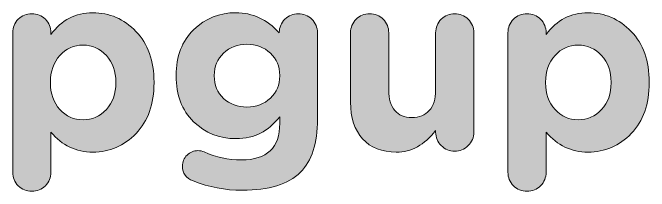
# Model space of a CAD drawing. Header units: inches. Extents: x 10 to 279, y -157 to -9.
# Drawn here: x 9.88 to 17.94, y -54.4 to -52.14 of the extents above; entities that cross this region are included whole.
import ezdxf

# ---------------------------------------------------------------- set-up
doc = ezdxf.new("R2010")
doc.units = ezdxf.units.IN
doc.header["$MEASUREMENT"] = 0
doc.layers.add('Layer 1', color=7, linetype='Continuous')

# ---------------------------------------------------------------- blocks, each defined once
blk = doc.blocks.new('block 17')
at = {"layer": 'Layer 1'}
h = blk.add_hatch(color=7, dxfattribs=at)
h.dxf.hatch_style = 2
edge = h.paths.add_edge_path()
edge.add_spline(control_points=[(9.8845, -54.1555), (9.8845, -54.1555), (9.8845, -52.3903), (9.8845, -52.3903), (9.8845, -52.3226), (9.9078, -52.2654), (9.9544, -52.2187), (10.0009, -52.1722), (10.0581, -52.1489), (10.1258, -52.1489), (10.1935, -52.1489), (10.2507, -52.1722), (10.2974, -52.2187), (10.3439, -52.2654), (10.3672, -52.3226), (10.3672, -52.3903), (10.3672, -52.3903), (10.3672, -52.4125), (10.3672, -52.4125), (10.5025, -52.2283), (10.6793, -52.1362), (10.8974, -52.1362), (11.1091, -52.1362), (11.2911, -52.2151), (11.4434, -52.3727), (11.5958, -52.5305), (11.6722, -52.7448), (11.6722, -53.0157), (11.6722, -53.0157), (11.6722, -53.0221), (11.6722, -53.0221), (11.6722, -53.293), (11.5964, -53.5073), (11.4451, -53.6649), (11.2937, -53.8227), (11.1111, -53.9014), (10.8974, -53.9014), (10.6857, -53.9014), (10.5089, -53.8169), (10.3672, -53.6475), (10.3672, -53.6475), (10.3672, -54.1555), (10.3672, -54.1555), (10.3672, -54.2232), (10.3439, -54.2804), (10.2974, -54.3269), (10.2507, -54.3734), (10.1935, -54.3969), (10.1258, -54.3969), (10.0581, -54.3969), (10.0009, -54.3734), (9.9544, -54.3269), (9.9078, -54.2804), (9.8845, -54.2232), (9.8845, -54.1555)], knot_values=[0, 0, 0, 0, 1, 1, 1, 2, 2, 2, 3, 3, 3, 4, 4, 4, 5, 5, 5, 6, 6, 6, 7, 7, 7, 8, 8, 8, 9, 9, 9, 10, 10, 10, 11, 11, 11, 12, 12, 12, 13, 13, 13, 14, 14, 14, 15, 15, 15, 16, 16, 16, 17, 17, 17, 18, 18, 18, 18], degree=3, periodic=1)
edge = h.paths.add_edge_path()
edge.add_spline(control_points=[(10.4798, -53.3602), (10.5592, -53.4481), (10.6571, -53.492), (10.7735, -53.492), (10.8899, -53.492), (10.9883, -53.4486), (11.0689, -53.3618), (11.1492, -53.275), (11.1895, -53.1618), (11.1895, -53.0221), (11.1895, -53.0221), (11.1895, -53.0157), (11.1895, -53.0157), (11.1895, -52.8781), (11.1492, -52.7654), (11.0689, -52.6776), (10.9883, -52.5897), (10.8899, -52.5458), (10.7735, -52.5458), (10.6571, -52.5458), (10.5592, -52.5897), (10.4798, -52.6776), (10.4006, -52.7654), (10.3608, -52.8781), (10.3608, -53.0157), (10.3608, -53.0157), (10.3608, -53.0221), (10.3608, -53.0221), (10.3608, -53.1597), (10.4006, -53.2724), (10.4798, -53.3602)], knot_values=[0, 0, 0, 0, 1, 1, 1, 2, 2, 2, 3, 3, 3, 4, 4, 4, 5, 5, 5, 6, 6, 6, 7, 7, 7, 8, 8, 8, 9, 9, 9, 10, 10, 10, 10], degree=3, periodic=1)
h = blk.add_hatch(color=7, dxfattribs=at)
h.dxf.hatch_style = 2
edge = h.paths.add_edge_path()
edge.add_spline(control_points=[(12.7896, -54.3841), (12.5715, -54.3841), (12.3641, -54.3448), (12.1672, -54.2666), (12.0763, -54.2306), (12.0308, -54.1683), (12.0308, -54.0794), (12.0308, -54.0243), (12.0503, -53.9778), (12.0895, -53.9397), (12.1286, -53.9014), (12.1746, -53.8825), (12.2277, -53.8825), (12.2551, -53.8825), (12.2816, -53.8877), (12.3069, -53.8983), (12.4551, -53.966), (12.6118, -54), (12.7768, -54), (13.1007, -54), (13.2626, -53.8455), (13.2626, -53.5364), (13.2626, -53.5364), (13.2626, -53.4538), (13.2626, -53.4538), (13.1864, -53.5469), (13.1055, -53.6164), (13.0197, -53.6618), (12.9341, -53.7073), (12.8297, -53.7301), (12.7071, -53.7301), (12.4974, -53.7301), (12.3191, -53.6586), (12.172, -53.5158), (12.0249, -53.3728), (11.9514, -53.1797), (11.9514, -52.9363), (11.9514, -52.9363), (11.9514, -52.9299), (11.9514, -52.9299), (11.9514, -52.6865), (12.0255, -52.4934), (12.1736, -52.3505), (12.3217, -52.2077), (12.4995, -52.1362), (12.7071, -52.1362), (12.9186, -52.1362), (13.1017, -52.2209), (13.2564, -52.3903), (13.2564, -52.3903), (13.2564, -52.387), (13.2564, -52.387), (13.2564, -52.3215), (13.2802, -52.2654), (13.3277, -52.2187), (13.3754, -52.1722), (13.4319, -52.1489), (13.4975, -52.1489), (13.5632, -52.1489), (13.6198, -52.1722), (13.6676, -52.2187), (13.7151, -52.2654), (13.7389, -52.3226), (13.7389, -52.3903), (13.7389, -52.3903), (13.7389, -53.4856), (13.7389, -53.4856), (13.7389, -53.7883), (13.6669, -54.0115), (13.523, -54.1555), (13.3706, -54.308), (13.1262, -54.3841), (12.7896, -54.3841)], knot_values=[0, 0, 0, 0, 1, 1, 1, 2, 2, 2, 3, 3, 3, 4, 4, 4, 5, 5, 5, 6, 6, 6, 7, 7, 7, 8, 8, 8, 9, 9, 9, 10, 10, 10, 11, 11, 11, 12, 12, 12, 13, 13, 13, 14, 14, 14, 15, 15, 15, 16, 16, 16, 17, 17, 17, 18, 18, 18, 19, 19, 19, 20, 20, 20, 21, 21, 21, 22, 22, 22, 23, 23, 23, 24, 24, 24, 24], degree=3, periodic=1)
edge = h.paths.add_edge_path()
edge.add_spline(control_points=[(12.5515, -53.2205), (12.6297, -53.2936), (12.7282, -53.3301), (12.8468, -53.3301), (12.9653, -53.3301), (13.0641, -53.293), (13.1436, -53.2188), (13.223, -53.1447), (13.2626, -53.0507), (13.2626, -52.9363), (13.2626, -52.9363), (13.2626, -52.9299), (13.2626, -52.9299), (13.2626, -52.8157), (13.223, -52.7215), (13.1436, -52.6474), (13.0641, -52.5734), (12.9653, -52.5363), (12.8468, -52.5363), (12.7282, -52.5363), (12.6297, -52.5734), (12.5515, -52.6474), (12.4731, -52.7215), (12.434, -52.8157), (12.434, -52.9299), (12.434, -52.9299), (12.434, -52.9363), (12.434, -52.9363), (12.434, -53.0527), (12.4731, -53.1475), (12.5515, -53.2205)], knot_values=[0, 0, 0, 0, 1, 1, 1, 2, 2, 2, 3, 3, 3, 4, 4, 4, 5, 5, 5, 6, 6, 6, 7, 7, 7, 8, 8, 8, 9, 9, 9, 10, 10, 10, 10], degree=3, periodic=1)
h = blk.add_hatch(color=7, dxfattribs=at)
h.dxf.hatch_style = 2
edge = h.paths.add_edge_path()
edge.add_spline(control_points=[(15.717, -52.3903), (15.717, -52.3903), (15.717, -53.6475), (15.717, -53.6475), (15.717, -53.7152), (15.6933, -53.7724), (15.6456, -53.8189), (15.598, -53.8656), (15.5413, -53.8889), (15.4757, -53.8889), (15.4101, -53.8889), (15.3534, -53.8656), (15.3059, -53.8189), (15.2582, -53.7724), (15.2344, -53.7152), (15.2344, -53.6475), (15.2344, -53.6475), (15.2344, -53.6284), (15.2344, -53.6284), (15.0926, -53.8105), (14.9264, -53.9014), (14.7359, -53.9014), (14.5538, -53.9014), (14.412, -53.8455), (14.3104, -53.7332), (14.209, -53.621), (14.1581, -53.4665), (14.1581, -53.2696), (14.1581, -53.2696), (14.1581, -52.3903), (14.1581, -52.3903), (14.1581, -52.3226), (14.1814, -52.2654), (14.2279, -52.2187), (14.2744, -52.1722), (14.3316, -52.1489), (14.3993, -52.1489), (14.4672, -52.1489), (14.5242, -52.1722), (14.5709, -52.2187), (14.6174, -52.2654), (14.6406, -52.3226), (14.6406, -52.3903), (14.6406, -52.3903), (14.6406, -53.1173), (14.6406, -53.1173), (14.6406, -53.2295), (14.6661, -53.3153), (14.7169, -53.3745), (14.7677, -53.4338), (14.8396, -53.4634), (14.9328, -53.4634), (15.026, -53.4634), (15.0995, -53.4338), (15.1534, -53.3745), (15.2073, -53.3153), (15.2344, -53.2295), (15.2344, -53.1173), (15.2344, -53.1173), (15.2344, -52.3903), (15.2344, -52.3903), (15.2344, -52.3226), (15.2582, -52.2654), (15.3059, -52.2187), (15.3534, -52.1722), (15.4101, -52.1489), (15.4757, -52.1489), (15.5413, -52.1489), (15.598, -52.1722), (15.6456, -52.2187), (15.6933, -52.2654), (15.717, -52.3226), (15.717, -52.3903)], knot_values=[0, 0, 0, 0, 1, 1, 1, 2, 2, 2, 3, 3, 3, 4, 4, 4, 5, 5, 5, 6, 6, 6, 7, 7, 7, 8, 8, 8, 9, 9, 9, 10, 10, 10, 11, 11, 11, 12, 12, 12, 13, 13, 13, 14, 14, 14, 15, 15, 15, 16, 16, 16, 17, 17, 17, 18, 18, 18, 19, 19, 19, 20, 20, 20, 21, 21, 21, 22, 22, 22, 23, 23, 23, 24, 24, 24, 24], degree=3, periodic=1)
h = blk.add_hatch(color=7, dxfattribs=at)
h.dxf.hatch_style = 2
edge = h.paths.add_edge_path()
edge.add_spline(control_points=[(16.1487, -54.1555), (16.1487, -54.1555), (16.1487, -52.3903), (16.1487, -52.3903), (16.1487, -52.3226), (16.172, -52.2654), (16.2186, -52.2187), (16.2652, -52.1722), (16.3223, -52.1489), (16.39, -52.1489), (16.4577, -52.1489), (16.5149, -52.1722), (16.5616, -52.2187), (16.6081, -52.2654), (16.6314, -52.3226), (16.6314, -52.3903), (16.6314, -52.3903), (16.6314, -52.4125), (16.6314, -52.4125), (16.7668, -52.2283), (16.9435, -52.1362), (17.1616, -52.1362), (17.3733, -52.1362), (17.5553, -52.2151), (17.7076, -52.3727), (17.8601, -52.5305), (17.9364, -52.7448), (17.9364, -53.0157), (17.9364, -53.0157), (17.9364, -53.0221), (17.9364, -53.0221), (17.9364, -53.293), (17.8606, -53.5073), (17.7093, -53.6649), (17.5579, -53.8227), (17.3753, -53.9014), (17.1616, -53.9014), (16.9499, -53.9014), (16.7731, -53.8169), (16.6314, -53.6475), (16.6314, -53.6475), (16.6314, -54.1555), (16.6314, -54.1555), (16.6314, -54.2232), (16.6081, -54.2804), (16.5616, -54.3269), (16.5149, -54.3734), (16.4577, -54.3969), (16.39, -54.3969), (16.3223, -54.3969), (16.2652, -54.3734), (16.2186, -54.3269), (16.172, -54.2804), (16.1487, -54.2232), (16.1487, -54.1555)], knot_values=[0, 0, 0, 0, 1, 1, 1, 2, 2, 2, 3, 3, 3, 4, 4, 4, 5, 5, 5, 6, 6, 6, 7, 7, 7, 8, 8, 8, 9, 9, 9, 10, 10, 10, 11, 11, 11, 12, 12, 12, 13, 13, 13, 14, 14, 14, 15, 15, 15, 16, 16, 16, 17, 17, 17, 18, 18, 18, 18], degree=3, periodic=1)
edge = h.paths.add_edge_path()
edge.add_spline(control_points=[(16.744, -53.3602), (16.8234, -53.4481), (16.9213, -53.492), (17.0377, -53.492), (17.1542, -53.492), (17.2525, -53.4486), (17.3331, -53.3618), (17.4134, -53.275), (17.4537, -53.1618), (17.4537, -53.0221), (17.4537, -53.0221), (17.4537, -53.0157), (17.4537, -53.0157), (17.4537, -52.8781), (17.4134, -52.7654), (17.3331, -52.6776), (17.2525, -52.5897), (17.1542, -52.5458), (17.0377, -52.5458), (16.9213, -52.5458), (16.8234, -52.5897), (16.744, -52.6776), (16.6648, -52.7654), (16.625, -52.8781), (16.625, -53.0157), (16.625, -53.0157), (16.625, -53.0221), (16.625, -53.0221), (16.625, -53.1597), (16.6648, -53.2724), (16.744, -53.3602)], knot_values=[0, 0, 0, 0, 1, 1, 1, 2, 2, 2, 3, 3, 3, 4, 4, 4, 5, 5, 5, 6, 6, 6, 7, 7, 7, 8, 8, 8, 9, 9, 9, 10, 10, 10, 10], degree=3, periodic=1)
at = {"layer": 'Layer 1', "lineweight": 0}
for points, knots in [([(9.8845, -54.1555), (9.8845, -54.1555), (9.8845, -52.3903), (9.8845, -52.3903), (9.8845, -52.3226), (9.9078, -52.2654), (9.9544, -52.2187), (10.0009, -52.1722), (10.0581, -52.1489), (10.1258, -52.1489), (10.1935, -52.1489), (10.2507, -52.1722), (10.2974, -52.2187), (10.3439, -52.2654), (10.3672, -52.3226), (10.3672, -52.3903), (10.3672, -52.3903), (10.3672, -52.4125), (10.3672, -52.4125), (10.5025, -52.2283), (10.6793, -52.1362), (10.8974, -52.1362), (11.1091, -52.1362), (11.2911, -52.2151), (11.4434, -52.3727), (11.5958, -52.5305), (11.6722, -52.7448), (11.6722, -53.0157), (11.6722, -53.0157), (11.6722, -53.0221), (11.6722, -53.0221), (11.6722, -53.293), (11.5964, -53.5073), (11.4451, -53.6649), (11.2937, -53.8227), (11.1111, -53.9014), (10.8974, -53.9014), (10.6857, -53.9014), (10.5089, -53.8169), (10.3672, -53.6475), (10.3672, -53.6475), (10.3672, -54.1555), (10.3672, -54.1555), (10.3672, -54.2232), (10.3439, -54.2804), (10.2974, -54.3269), (10.2507, -54.3734), (10.1935, -54.3969), (10.1258, -54.3969), (10.0581, -54.3969), (10.0009, -54.3734), (9.9544, -54.3269), (9.9078, -54.2804), (9.8845, -54.2232), (9.8845, -54.1555)], [0, 0, 0, 0, 1, 1, 1, 2, 2, 2, 3, 3, 3, 4, 4, 4, 5, 5, 5, 6, 6, 6, 7, 7, 7, 8, 8, 8, 9, 9, 9, 10, 10, 10, 11, 11, 11, 12, 12, 12, 13, 13, 13, 14, 14, 14, 15, 15, 15, 16, 16, 16, 17, 17, 17, 18, 18, 18, 18]), ([(12.7896, -54.3841), (12.5715, -54.3841), (12.3641, -54.3448), (12.1672, -54.2666), (12.0763, -54.2306), (12.0308, -54.1683), (12.0308, -54.0794), (12.0308, -54.0243), (12.0503, -53.9778), (12.0895, -53.9397), (12.1286, -53.9014), (12.1746, -53.8825), (12.2277, -53.8825), (12.2551, -53.8825), (12.2816, -53.8877), (12.3069, -53.8983), (12.4551, -53.966), (12.6118, -54), (12.7768, -54), (13.1007, -54), (13.2626, -53.8455), (13.2626, -53.5364), (13.2626, -53.5364), (13.2626, -53.4538), (13.2626, -53.4538), (13.1864, -53.5469), (13.1055, -53.6164), (13.0197, -53.6618), (12.9341, -53.7073), (12.8297, -53.7301), (12.7071, -53.7301), (12.4974, -53.7301), (12.3191, -53.6586), (12.172, -53.5158), (12.0249, -53.3728), (11.9514, -53.1797), (11.9514, -52.9363), (11.9514, -52.9363), (11.9514, -52.9299), (11.9514, -52.9299), (11.9514, -52.6865), (12.0255, -52.4934), (12.1736, -52.3505), (12.3217, -52.2077), (12.4995, -52.1362), (12.7071, -52.1362), (12.9186, -52.1362), (13.1017, -52.2209), (13.2564, -52.3903), (13.2564, -52.3903), (13.2564, -52.387), (13.2564, -52.387), (13.2564, -52.3215), (13.2802, -52.2654), (13.3277, -52.2187), (13.3754, -52.1722), (13.4319, -52.1489), (13.4975, -52.1489), (13.5632, -52.1489), (13.6198, -52.1722), (13.6676, -52.2187), (13.7151, -52.2654), (13.7389, -52.3226), (13.7389, -52.3903), (13.7389, -52.3903), (13.7389, -53.4856), (13.7389, -53.4856), (13.7389, -53.7883), (13.6669, -54.0115), (13.523, -54.1555), (13.3706, -54.308), (13.1262, -54.3841), (12.7896, -54.3841)], [0, 0, 0, 0, 1, 1, 1, 2, 2, 2, 3, 3, 3, 4, 4, 4, 5, 5, 5, 6, 6, 6, 7, 7, 7, 8, 8, 8, 9, 9, 9, 10, 10, 10, 11, 11, 11, 12, 12, 12, 13, 13, 13, 14, 14, 14, 15, 15, 15, 16, 16, 16, 17, 17, 17, 18, 18, 18, 19, 19, 19, 20, 20, 20, 21, 21, 21, 22, 22, 22, 23, 23, 23, 24, 24, 24, 24]), ([(15.717, -52.3903), (15.717, -52.3903), (15.717, -53.6475), (15.717, -53.6475), (15.717, -53.7152), (15.6933, -53.7724), (15.6456, -53.8189), (15.598, -53.8656), (15.5413, -53.8889), (15.4757, -53.8889), (15.4101, -53.8889), (15.3534, -53.8656), (15.3059, -53.8189), (15.2582, -53.7724), (15.2344, -53.7152), (15.2344, -53.6475), (15.2344, -53.6475), (15.2344, -53.6284), (15.2344, -53.6284), (15.0926, -53.8105), (14.9264, -53.9014), (14.7359, -53.9014), (14.5538, -53.9014), (14.412, -53.8455), (14.3104, -53.7332), (14.209, -53.621), (14.1581, -53.4665), (14.1581, -53.2696), (14.1581, -53.2696), (14.1581, -52.3903), (14.1581, -52.3903), (14.1581, -52.3226), (14.1814, -52.2654), (14.2279, -52.2187), (14.2744, -52.1722), (14.3316, -52.1489), (14.3993, -52.1489), (14.4672, -52.1489), (14.5242, -52.1722), (14.5709, -52.2187), (14.6174, -52.2654), (14.6406, -52.3226), (14.6406, -52.3903), (14.6406, -52.3903), (14.6406, -53.1173), (14.6406, -53.1173), (14.6406, -53.2295), (14.6661, -53.3153), (14.7169, -53.3745), (14.7677, -53.4338), (14.8396, -53.4634), (14.9328, -53.4634), (15.026, -53.4634), (15.0995, -53.4338), (15.1534, -53.3745), (15.2073, -53.3153), (15.2344, -53.2295), (15.2344, -53.1173), (15.2344, -53.1173), (15.2344, -52.3903), (15.2344, -52.3903), (15.2344, -52.3226), (15.2582, -52.2654), (15.3059, -52.2187), (15.3534, -52.1722), (15.4101, -52.1489), (15.4757, -52.1489), (15.5413, -52.1489), (15.598, -52.1722), (15.6456, -52.2187), (15.6933, -52.2654), (15.717, -52.3226), (15.717, -52.3903)], [0, 0, 0, 0, 1, 1, 1, 2, 2, 2, 3, 3, 3, 4, 4, 4, 5, 5, 5, 6, 6, 6, 7, 7, 7, 8, 8, 8, 9, 9, 9, 10, 10, 10, 11, 11, 11, 12, 12, 12, 13, 13, 13, 14, 14, 14, 15, 15, 15, 16, 16, 16, 17, 17, 17, 18, 18, 18, 19, 19, 19, 20, 20, 20, 21, 21, 21, 22, 22, 22, 23, 23, 23, 24, 24, 24, 24]), ([(16.1487, -54.1555), (16.1487, -54.1555), (16.1487, -52.3903), (16.1487, -52.3903), (16.1487, -52.3226), (16.172, -52.2654), (16.2186, -52.2187), (16.2652, -52.1722), (16.3223, -52.1489), (16.39, -52.1489), (16.4577, -52.1489), (16.5149, -52.1722), (16.5616, -52.2187), (16.6081, -52.2654), (16.6314, -52.3226), (16.6314, -52.3903), (16.6314, -52.3903), (16.6314, -52.4125), (16.6314, -52.4125), (16.7668, -52.2283), (16.9435, -52.1362), (17.1616, -52.1362), (17.3733, -52.1362), (17.5553, -52.2151), (17.7076, -52.3727), (17.8601, -52.5305), (17.9364, -52.7448), (17.9364, -53.0157), (17.9364, -53.0157), (17.9364, -53.0221), (17.9364, -53.0221), (17.9364, -53.293), (17.8606, -53.5073), (17.7093, -53.6649), (17.5579, -53.8227), (17.3753, -53.9014), (17.1616, -53.9014), (16.9499, -53.9014), (16.7731, -53.8169), (16.6314, -53.6475), (16.6314, -53.6475), (16.6314, -54.1555), (16.6314, -54.1555), (16.6314, -54.2232), (16.6081, -54.2804), (16.5616, -54.3269), (16.5149, -54.3734), (16.4577, -54.3969), (16.39, -54.3969), (16.3223, -54.3969), (16.2652, -54.3734), (16.2186, -54.3269), (16.172, -54.2804), (16.1487, -54.2232), (16.1487, -54.1555)], [0, 0, 0, 0, 1, 1, 1, 2, 2, 2, 3, 3, 3, 4, 4, 4, 5, 5, 5, 6, 6, 6, 7, 7, 7, 8, 8, 8, 9, 9, 9, 10, 10, 10, 11, 11, 11, 12, 12, 12, 13, 13, 13, 14, 14, 14, 15, 15, 15, 16, 16, 16, 17, 17, 17, 18, 18, 18, 18]), ([(10.4798, -53.3602), (10.5592, -53.4481), (10.6571, -53.492), (10.7735, -53.492), (10.8899, -53.492), (10.9883, -53.4486), (11.0689, -53.3618), (11.1492, -53.275), (11.1895, -53.1618), (11.1895, -53.0221), (11.1895, -53.0221), (11.1895, -53.0157), (11.1895, -53.0157), (11.1895, -52.8781), (11.1492, -52.7654), (11.0689, -52.6776), (10.9883, -52.5897), (10.8899, -52.5458), (10.7735, -52.5458), (10.6571, -52.5458), (10.5592, -52.5897), (10.4798, -52.6776), (10.4006, -52.7654), (10.3608, -52.8781), (10.3608, -53.0157), (10.3608, -53.0157), (10.3608, -53.0221), (10.3608, -53.0221), (10.3608, -53.1597), (10.4006, -53.2724), (10.4798, -53.3602)], [0, 0, 0, 0, 1, 1, 1, 2, 2, 2, 3, 3, 3, 4, 4, 4, 5, 5, 5, 6, 6, 6, 7, 7, 7, 8, 8, 8, 9, 9, 9, 10, 10, 10, 10]), ([(12.5515, -53.2205), (12.6297, -53.2936), (12.7282, -53.3301), (12.8468, -53.3301), (12.9653, -53.3301), (13.0641, -53.293), (13.1436, -53.2188), (13.223, -53.1447), (13.2626, -53.0507), (13.2626, -52.9363), (13.2626, -52.9363), (13.2626, -52.9299), (13.2626, -52.9299), (13.2626, -52.8157), (13.223, -52.7215), (13.1436, -52.6474), (13.0641, -52.5734), (12.9653, -52.5363), (12.8468, -52.5363), (12.7282, -52.5363), (12.6297, -52.5734), (12.5515, -52.6474), (12.4731, -52.7215), (12.434, -52.8157), (12.434, -52.9299), (12.434, -52.9299), (12.434, -52.9363), (12.434, -52.9363), (12.434, -53.0527), (12.4731, -53.1475), (12.5515, -53.2205)], [0, 0, 0, 0, 1, 1, 1, 2, 2, 2, 3, 3, 3, 4, 4, 4, 5, 5, 5, 6, 6, 6, 7, 7, 7, 8, 8, 8, 9, 9, 9, 10, 10, 10, 10]), ([(16.744, -53.3602), (16.8234, -53.4481), (16.9213, -53.492), (17.0377, -53.492), (17.1542, -53.492), (17.2525, -53.4486), (17.3331, -53.3618), (17.4134, -53.275), (17.4537, -53.1618), (17.4537, -53.0221), (17.4537, -53.0221), (17.4537, -53.0157), (17.4537, -53.0157), (17.4537, -52.8781), (17.4134, -52.7654), (17.3331, -52.6776), (17.2525, -52.5897), (17.1542, -52.5458), (17.0377, -52.5458), (16.9213, -52.5458), (16.8234, -52.5897), (16.744, -52.6776), (16.6648, -52.7654), (16.625, -52.8781), (16.625, -53.0157), (16.625, -53.0157), (16.625, -53.0221), (16.625, -53.0221), (16.625, -53.1597), (16.6648, -53.2724), (16.744, -53.3602)], [0, 0, 0, 0, 1, 1, 1, 2, 2, 2, 3, 3, 3, 4, 4, 4, 5, 5, 5, 6, 6, 6, 7, 7, 7, 8, 8, 8, 9, 9, 9, 10, 10, 10, 10])]:
    blk.add_open_spline(points, degree=3, knots=knots, dxfattribs=at)
blk = doc.blocks.new('block 69')
at = {"layer": 'Layer 1'}
h = blk.add_hatch(color=7, dxfattribs=at)
h.dxf.hatch_style = 2
edge = h.paths.add_edge_path()
edge.add_spline(control_points=[(9.8845, -54.1555), (9.8845, -54.1555), (9.8845, -52.3903), (9.8845, -52.3903), (9.8845, -52.3226), (9.9078, -52.2654), (9.9544, -52.2187), (10.0009, -52.1722), (10.0581, -52.1489), (10.1258, -52.1489), (10.1935, -52.1489), (10.2507, -52.1722), (10.2974, -52.2187), (10.3439, -52.2654), (10.3672, -52.3226), (10.3672, -52.3903), (10.3672, -52.3903), (10.3672, -52.4125), (10.3672, -52.4125), (10.5025, -52.2283), (10.6793, -52.1362), (10.8974, -52.1362), (11.1091, -52.1362), (11.2911, -52.2151), (11.4434, -52.3727), (11.5958, -52.5305), (11.6722, -52.7448), (11.6722, -53.0157), (11.6722, -53.0157), (11.6722, -53.0221), (11.6722, -53.0221), (11.6722, -53.293), (11.5964, -53.5073), (11.4451, -53.6649), (11.2937, -53.8227), (11.1111, -53.9014), (10.8974, -53.9014), (10.6857, -53.9014), (10.5089, -53.8169), (10.3672, -53.6475), (10.3672, -53.6475), (10.3672, -54.1555), (10.3672, -54.1555), (10.3672, -54.2232), (10.3439, -54.2804), (10.2974, -54.3269), (10.2507, -54.3734), (10.1935, -54.3969), (10.1258, -54.3969), (10.0581, -54.3969), (10.0009, -54.3734), (9.9544, -54.3269), (9.9078, -54.2804), (9.8845, -54.2232), (9.8845, -54.1555)], knot_values=[0, 0, 0, 0, 1, 1, 1, 2, 2, 2, 3, 3, 3, 4, 4, 4, 5, 5, 5, 6, 6, 6, 7, 7, 7, 8, 8, 8, 9, 9, 9, 10, 10, 10, 11, 11, 11, 12, 12, 12, 13, 13, 13, 14, 14, 14, 15, 15, 15, 16, 16, 16, 17, 17, 17, 18, 18, 18, 18], degree=3, periodic=1)
edge = h.paths.add_edge_path()
edge.add_spline(control_points=[(10.4798, -53.3602), (10.5592, -53.4481), (10.6571, -53.492), (10.7735, -53.492), (10.8899, -53.492), (10.9883, -53.4486), (11.0689, -53.3618), (11.1492, -53.275), (11.1895, -53.1618), (11.1895, -53.0221), (11.1895, -53.0221), (11.1895, -53.0157), (11.1895, -53.0157), (11.1895, -52.8781), (11.1492, -52.7654), (11.0689, -52.6776), (10.9883, -52.5897), (10.8899, -52.5458), (10.7735, -52.5458), (10.6571, -52.5458), (10.5592, -52.5897), (10.4798, -52.6776), (10.4006, -52.7654), (10.3608, -52.8781), (10.3608, -53.0157), (10.3608, -53.0157), (10.3608, -53.0221), (10.3608, -53.0221), (10.3608, -53.1597), (10.4006, -53.2724), (10.4798, -53.3602)], knot_values=[0, 0, 0, 0, 1, 1, 1, 2, 2, 2, 3, 3, 3, 4, 4, 4, 5, 5, 5, 6, 6, 6, 7, 7, 7, 8, 8, 8, 9, 9, 9, 10, 10, 10, 10], degree=3, periodic=1)
h = blk.add_hatch(color=7, dxfattribs=at)
h.dxf.hatch_style = 2
edge = h.paths.add_edge_path()
edge.add_spline(control_points=[(12.7896, -54.3841), (12.5715, -54.3841), (12.3641, -54.3448), (12.1672, -54.2666), (12.0763, -54.2306), (12.0308, -54.1683), (12.0308, -54.0794), (12.0308, -54.0243), (12.0503, -53.9778), (12.0895, -53.9397), (12.1286, -53.9014), (12.1746, -53.8825), (12.2277, -53.8825), (12.2551, -53.8825), (12.2816, -53.8877), (12.3069, -53.8983), (12.4551, -53.966), (12.6118, -54), (12.7768, -54), (13.1007, -54), (13.2626, -53.8455), (13.2626, -53.5364), (13.2626, -53.5364), (13.2626, -53.4538), (13.2626, -53.4538), (13.1864, -53.5469), (13.1055, -53.6164), (13.0197, -53.6618), (12.9341, -53.7073), (12.8297, -53.7301), (12.7071, -53.7301), (12.4974, -53.7301), (12.3191, -53.6586), (12.172, -53.5158), (12.0249, -53.3728), (11.9514, -53.1797), (11.9514, -52.9363), (11.9514, -52.9363), (11.9514, -52.9299), (11.9514, -52.9299), (11.9514, -52.6865), (12.0255, -52.4934), (12.1736, -52.3505), (12.3217, -52.2077), (12.4995, -52.1362), (12.7071, -52.1362), (12.9186, -52.1362), (13.1017, -52.2209), (13.2564, -52.3903), (13.2564, -52.3903), (13.2564, -52.387), (13.2564, -52.387), (13.2564, -52.3215), (13.2802, -52.2654), (13.3277, -52.2187), (13.3754, -52.1722), (13.4319, -52.1489), (13.4975, -52.1489), (13.5632, -52.1489), (13.6198, -52.1722), (13.6676, -52.2187), (13.7151, -52.2654), (13.7389, -52.3226), (13.7389, -52.3903), (13.7389, -52.3903), (13.7389, -53.4856), (13.7389, -53.4856), (13.7389, -53.7883), (13.6669, -54.0115), (13.523, -54.1555), (13.3706, -54.308), (13.1262, -54.3841), (12.7896, -54.3841)], knot_values=[0, 0, 0, 0, 1, 1, 1, 2, 2, 2, 3, 3, 3, 4, 4, 4, 5, 5, 5, 6, 6, 6, 7, 7, 7, 8, 8, 8, 9, 9, 9, 10, 10, 10, 11, 11, 11, 12, 12, 12, 13, 13, 13, 14, 14, 14, 15, 15, 15, 16, 16, 16, 17, 17, 17, 18, 18, 18, 19, 19, 19, 20, 20, 20, 21, 21, 21, 22, 22, 22, 23, 23, 23, 24, 24, 24, 24], degree=3, periodic=1)
edge = h.paths.add_edge_path()
edge.add_spline(control_points=[(12.5515, -53.2205), (12.6297, -53.2936), (12.7282, -53.3301), (12.8468, -53.3301), (12.9653, -53.3301), (13.0641, -53.293), (13.1436, -53.2188), (13.223, -53.1447), (13.2626, -53.0507), (13.2626, -52.9363), (13.2626, -52.9363), (13.2626, -52.9299), (13.2626, -52.9299), (13.2626, -52.8157), (13.223, -52.7215), (13.1436, -52.6474), (13.0641, -52.5734), (12.9653, -52.5363), (12.8468, -52.5363), (12.7282, -52.5363), (12.6297, -52.5734), (12.5515, -52.6474), (12.4731, -52.7215), (12.434, -52.8157), (12.434, -52.9299), (12.434, -52.9299), (12.434, -52.9363), (12.434, -52.9363), (12.434, -53.0527), (12.4731, -53.1475), (12.5515, -53.2205)], knot_values=[0, 0, 0, 0, 1, 1, 1, 2, 2, 2, 3, 3, 3, 4, 4, 4, 5, 5, 5, 6, 6, 6, 7, 7, 7, 8, 8, 8, 9, 9, 9, 10, 10, 10, 10], degree=3, periodic=1)
h = blk.add_hatch(color=7, dxfattribs=at)
h.dxf.hatch_style = 2
edge = h.paths.add_edge_path()
edge.add_spline(control_points=[(15.717, -52.3903), (15.717, -52.3903), (15.717, -53.6475), (15.717, -53.6475), (15.717, -53.7152), (15.6933, -53.7724), (15.6456, -53.8189), (15.598, -53.8656), (15.5413, -53.8889), (15.4757, -53.8889), (15.4101, -53.8889), (15.3534, -53.8656), (15.3059, -53.8189), (15.2582, -53.7724), (15.2344, -53.7152), (15.2344, -53.6475), (15.2344, -53.6475), (15.2344, -53.6284), (15.2344, -53.6284), (15.0926, -53.8105), (14.9264, -53.9014), (14.7359, -53.9014), (14.5538, -53.9014), (14.412, -53.8455), (14.3104, -53.7332), (14.209, -53.621), (14.1581, -53.4665), (14.1581, -53.2696), (14.1581, -53.2696), (14.1581, -52.3903), (14.1581, -52.3903), (14.1581, -52.3226), (14.1814, -52.2654), (14.2279, -52.2187), (14.2744, -52.1722), (14.3316, -52.1489), (14.3993, -52.1489), (14.4672, -52.1489), (14.5242, -52.1722), (14.5709, -52.2187), (14.6174, -52.2654), (14.6406, -52.3226), (14.6406, -52.3903), (14.6406, -52.3903), (14.6406, -53.1173), (14.6406, -53.1173), (14.6406, -53.2295), (14.6661, -53.3153), (14.7169, -53.3745), (14.7677, -53.4338), (14.8396, -53.4634), (14.9328, -53.4634), (15.026, -53.4634), (15.0995, -53.4338), (15.1534, -53.3745), (15.2073, -53.3153), (15.2344, -53.2295), (15.2344, -53.1173), (15.2344, -53.1173), (15.2344, -52.3903), (15.2344, -52.3903), (15.2344, -52.3226), (15.2582, -52.2654), (15.3059, -52.2187), (15.3534, -52.1722), (15.4101, -52.1489), (15.4757, -52.1489), (15.5413, -52.1489), (15.598, -52.1722), (15.6456, -52.2187), (15.6933, -52.2654), (15.717, -52.3226), (15.717, -52.3903)], knot_values=[0, 0, 0, 0, 1, 1, 1, 2, 2, 2, 3, 3, 3, 4, 4, 4, 5, 5, 5, 6, 6, 6, 7, 7, 7, 8, 8, 8, 9, 9, 9, 10, 10, 10, 11, 11, 11, 12, 12, 12, 13, 13, 13, 14, 14, 14, 15, 15, 15, 16, 16, 16, 17, 17, 17, 18, 18, 18, 19, 19, 19, 20, 20, 20, 21, 21, 21, 22, 22, 22, 23, 23, 23, 24, 24, 24, 24], degree=3, periodic=1)
h = blk.add_hatch(color=7, dxfattribs=at)
h.dxf.hatch_style = 2
edge = h.paths.add_edge_path()
edge.add_spline(control_points=[(16.1487, -54.1555), (16.1487, -54.1555), (16.1487, -52.3903), (16.1487, -52.3903), (16.1487, -52.3226), (16.172, -52.2654), (16.2186, -52.2187), (16.2652, -52.1722), (16.3223, -52.1489), (16.39, -52.1489), (16.4577, -52.1489), (16.5149, -52.1722), (16.5616, -52.2187), (16.6081, -52.2654), (16.6314, -52.3226), (16.6314, -52.3903), (16.6314, -52.3903), (16.6314, -52.4125), (16.6314, -52.4125), (16.7668, -52.2283), (16.9435, -52.1362), (17.1616, -52.1362), (17.3733, -52.1362), (17.5553, -52.2151), (17.7076, -52.3727), (17.8601, -52.5305), (17.9364, -52.7448), (17.9364, -53.0157), (17.9364, -53.0157), (17.9364, -53.0221), (17.9364, -53.0221), (17.9364, -53.293), (17.8606, -53.5073), (17.7093, -53.6649), (17.5579, -53.8227), (17.3753, -53.9014), (17.1616, -53.9014), (16.9499, -53.9014), (16.7731, -53.8169), (16.6314, -53.6475), (16.6314, -53.6475), (16.6314, -54.1555), (16.6314, -54.1555), (16.6314, -54.2232), (16.6081, -54.2804), (16.5616, -54.3269), (16.5149, -54.3734), (16.4577, -54.3969), (16.39, -54.3969), (16.3223, -54.3969), (16.2652, -54.3734), (16.2186, -54.3269), (16.172, -54.2804), (16.1487, -54.2232), (16.1487, -54.1555)], knot_values=[0, 0, 0, 0, 1, 1, 1, 2, 2, 2, 3, 3, 3, 4, 4, 4, 5, 5, 5, 6, 6, 6, 7, 7, 7, 8, 8, 8, 9, 9, 9, 10, 10, 10, 11, 11, 11, 12, 12, 12, 13, 13, 13, 14, 14, 14, 15, 15, 15, 16, 16, 16, 17, 17, 17, 18, 18, 18, 18], degree=3, periodic=1)
edge = h.paths.add_edge_path()
edge.add_spline(control_points=[(16.744, -53.3602), (16.8234, -53.4481), (16.9213, -53.492), (17.0377, -53.492), (17.1542, -53.492), (17.2525, -53.4486), (17.3331, -53.3618), (17.4134, -53.275), (17.4537, -53.1618), (17.4537, -53.0221), (17.4537, -53.0221), (17.4537, -53.0157), (17.4537, -53.0157), (17.4537, -52.8781), (17.4134, -52.7654), (17.3331, -52.6776), (17.2525, -52.5897), (17.1542, -52.5458), (17.0377, -52.5458), (16.9213, -52.5458), (16.8234, -52.5897), (16.744, -52.6776), (16.6648, -52.7654), (16.625, -52.8781), (16.625, -53.0157), (16.625, -53.0157), (16.625, -53.0221), (16.625, -53.0221), (16.625, -53.1597), (16.6648, -53.2724), (16.744, -53.3602)], knot_values=[0, 0, 0, 0, 1, 1, 1, 2, 2, 2, 3, 3, 3, 4, 4, 4, 5, 5, 5, 6, 6, 6, 7, 7, 7, 8, 8, 8, 9, 9, 9, 10, 10, 10, 10], degree=3, periodic=1)
at = {"layer": 'Layer 1', "lineweight": 0}
for points, knots in [([(9.8845, -54.1555), (9.8845, -54.1555), (9.8845, -52.3903), (9.8845, -52.3903), (9.8845, -52.3226), (9.9078, -52.2654), (9.9544, -52.2187), (10.0009, -52.1722), (10.0581, -52.1489), (10.1258, -52.1489), (10.1935, -52.1489), (10.2507, -52.1722), (10.2974, -52.2187), (10.3439, -52.2654), (10.3672, -52.3226), (10.3672, -52.3903), (10.3672, -52.3903), (10.3672, -52.4125), (10.3672, -52.4125), (10.5025, -52.2283), (10.6793, -52.1362), (10.8974, -52.1362), (11.1091, -52.1362), (11.2911, -52.2151), (11.4434, -52.3727), (11.5958, -52.5305), (11.6722, -52.7448), (11.6722, -53.0157), (11.6722, -53.0157), (11.6722, -53.0221), (11.6722, -53.0221), (11.6722, -53.293), (11.5964, -53.5073), (11.4451, -53.6649), (11.2937, -53.8227), (11.1111, -53.9014), (10.8974, -53.9014), (10.6857, -53.9014), (10.5089, -53.8169), (10.3672, -53.6475), (10.3672, -53.6475), (10.3672, -54.1555), (10.3672, -54.1555), (10.3672, -54.2232), (10.3439, -54.2804), (10.2974, -54.3269), (10.2507, -54.3734), (10.1935, -54.3969), (10.1258, -54.3969), (10.0581, -54.3969), (10.0009, -54.3734), (9.9544, -54.3269), (9.9078, -54.2804), (9.8845, -54.2232), (9.8845, -54.1555)], [0, 0, 0, 0, 1, 1, 1, 2, 2, 2, 3, 3, 3, 4, 4, 4, 5, 5, 5, 6, 6, 6, 7, 7, 7, 8, 8, 8, 9, 9, 9, 10, 10, 10, 11, 11, 11, 12, 12, 12, 13, 13, 13, 14, 14, 14, 15, 15, 15, 16, 16, 16, 17, 17, 17, 18, 18, 18, 18]), ([(12.7896, -54.3841), (12.5715, -54.3841), (12.3641, -54.3448), (12.1672, -54.2666), (12.0763, -54.2306), (12.0308, -54.1683), (12.0308, -54.0794), (12.0308, -54.0243), (12.0503, -53.9778), (12.0895, -53.9397), (12.1286, -53.9014), (12.1746, -53.8825), (12.2277, -53.8825), (12.2551, -53.8825), (12.2816, -53.8877), (12.3069, -53.8983), (12.4551, -53.966), (12.6118, -54), (12.7768, -54), (13.1007, -54), (13.2626, -53.8455), (13.2626, -53.5364), (13.2626, -53.5364), (13.2626, -53.4538), (13.2626, -53.4538), (13.1864, -53.5469), (13.1055, -53.6164), (13.0197, -53.6618), (12.9341, -53.7073), (12.8297, -53.7301), (12.7071, -53.7301), (12.4974, -53.7301), (12.3191, -53.6586), (12.172, -53.5158), (12.0249, -53.3728), (11.9514, -53.1797), (11.9514, -52.9363), (11.9514, -52.9363), (11.9514, -52.9299), (11.9514, -52.9299), (11.9514, -52.6865), (12.0255, -52.4934), (12.1736, -52.3505), (12.3217, -52.2077), (12.4995, -52.1362), (12.7071, -52.1362), (12.9186, -52.1362), (13.1017, -52.2209), (13.2564, -52.3903), (13.2564, -52.3903), (13.2564, -52.387), (13.2564, -52.387), (13.2564, -52.3215), (13.2802, -52.2654), (13.3277, -52.2187), (13.3754, -52.1722), (13.4319, -52.1489), (13.4975, -52.1489), (13.5632, -52.1489), (13.6198, -52.1722), (13.6676, -52.2187), (13.7151, -52.2654), (13.7389, -52.3226), (13.7389, -52.3903), (13.7389, -52.3903), (13.7389, -53.4856), (13.7389, -53.4856), (13.7389, -53.7883), (13.6669, -54.0115), (13.523, -54.1555), (13.3706, -54.308), (13.1262, -54.3841), (12.7896, -54.3841)], [0, 0, 0, 0, 1, 1, 1, 2, 2, 2, 3, 3, 3, 4, 4, 4, 5, 5, 5, 6, 6, 6, 7, 7, 7, 8, 8, 8, 9, 9, 9, 10, 10, 10, 11, 11, 11, 12, 12, 12, 13, 13, 13, 14, 14, 14, 15, 15, 15, 16, 16, 16, 17, 17, 17, 18, 18, 18, 19, 19, 19, 20, 20, 20, 21, 21, 21, 22, 22, 22, 23, 23, 23, 24, 24, 24, 24]), ([(15.717, -52.3903), (15.717, -52.3903), (15.717, -53.6475), (15.717, -53.6475), (15.717, -53.7152), (15.6933, -53.7724), (15.6456, -53.8189), (15.598, -53.8656), (15.5413, -53.8889), (15.4757, -53.8889), (15.4101, -53.8889), (15.3534, -53.8656), (15.3059, -53.8189), (15.2582, -53.7724), (15.2344, -53.7152), (15.2344, -53.6475), (15.2344, -53.6475), (15.2344, -53.6284), (15.2344, -53.6284), (15.0926, -53.8105), (14.9264, -53.9014), (14.7359, -53.9014), (14.5538, -53.9014), (14.412, -53.8455), (14.3104, -53.7332), (14.209, -53.621), (14.1581, -53.4665), (14.1581, -53.2696), (14.1581, -53.2696), (14.1581, -52.3903), (14.1581, -52.3903), (14.1581, -52.3226), (14.1814, -52.2654), (14.2279, -52.2187), (14.2744, -52.1722), (14.3316, -52.1489), (14.3993, -52.1489), (14.4672, -52.1489), (14.5242, -52.1722), (14.5709, -52.2187), (14.6174, -52.2654), (14.6406, -52.3226), (14.6406, -52.3903), (14.6406, -52.3903), (14.6406, -53.1173), (14.6406, -53.1173), (14.6406, -53.2295), (14.6661, -53.3153), (14.7169, -53.3745), (14.7677, -53.4338), (14.8396, -53.4634), (14.9328, -53.4634), (15.026, -53.4634), (15.0995, -53.4338), (15.1534, -53.3745), (15.2073, -53.3153), (15.2344, -53.2295), (15.2344, -53.1173), (15.2344, -53.1173), (15.2344, -52.3903), (15.2344, -52.3903), (15.2344, -52.3226), (15.2582, -52.2654), (15.3059, -52.2187), (15.3534, -52.1722), (15.4101, -52.1489), (15.4757, -52.1489), (15.5413, -52.1489), (15.598, -52.1722), (15.6456, -52.2187), (15.6933, -52.2654), (15.717, -52.3226), (15.717, -52.3903)], [0, 0, 0, 0, 1, 1, 1, 2, 2, 2, 3, 3, 3, 4, 4, 4, 5, 5, 5, 6, 6, 6, 7, 7, 7, 8, 8, 8, 9, 9, 9, 10, 10, 10, 11, 11, 11, 12, 12, 12, 13, 13, 13, 14, 14, 14, 15, 15, 15, 16, 16, 16, 17, 17, 17, 18, 18, 18, 19, 19, 19, 20, 20, 20, 21, 21, 21, 22, 22, 22, 23, 23, 23, 24, 24, 24, 24]), ([(16.1487, -54.1555), (16.1487, -54.1555), (16.1487, -52.3903), (16.1487, -52.3903), (16.1487, -52.3226), (16.172, -52.2654), (16.2186, -52.2187), (16.2652, -52.1722), (16.3223, -52.1489), (16.39, -52.1489), (16.4577, -52.1489), (16.5149, -52.1722), (16.5616, -52.2187), (16.6081, -52.2654), (16.6314, -52.3226), (16.6314, -52.3903), (16.6314, -52.3903), (16.6314, -52.4125), (16.6314, -52.4125), (16.7668, -52.2283), (16.9435, -52.1362), (17.1616, -52.1362), (17.3733, -52.1362), (17.5553, -52.2151), (17.7076, -52.3727), (17.8601, -52.5305), (17.9364, -52.7448), (17.9364, -53.0157), (17.9364, -53.0157), (17.9364, -53.0221), (17.9364, -53.0221), (17.9364, -53.293), (17.8606, -53.5073), (17.7093, -53.6649), (17.5579, -53.8227), (17.3753, -53.9014), (17.1616, -53.9014), (16.9499, -53.9014), (16.7731, -53.8169), (16.6314, -53.6475), (16.6314, -53.6475), (16.6314, -54.1555), (16.6314, -54.1555), (16.6314, -54.2232), (16.6081, -54.2804), (16.5616, -54.3269), (16.5149, -54.3734), (16.4577, -54.3969), (16.39, -54.3969), (16.3223, -54.3969), (16.2652, -54.3734), (16.2186, -54.3269), (16.172, -54.2804), (16.1487, -54.2232), (16.1487, -54.1555)], [0, 0, 0, 0, 1, 1, 1, 2, 2, 2, 3, 3, 3, 4, 4, 4, 5, 5, 5, 6, 6, 6, 7, 7, 7, 8, 8, 8, 9, 9, 9, 10, 10, 10, 11, 11, 11, 12, 12, 12, 13, 13, 13, 14, 14, 14, 15, 15, 15, 16, 16, 16, 17, 17, 17, 18, 18, 18, 18]), ([(10.4798, -53.3602), (10.5592, -53.4481), (10.6571, -53.492), (10.7735, -53.492), (10.8899, -53.492), (10.9883, -53.4486), (11.0689, -53.3618), (11.1492, -53.275), (11.1895, -53.1618), (11.1895, -53.0221), (11.1895, -53.0221), (11.1895, -53.0157), (11.1895, -53.0157), (11.1895, -52.8781), (11.1492, -52.7654), (11.0689, -52.6776), (10.9883, -52.5897), (10.8899, -52.5458), (10.7735, -52.5458), (10.6571, -52.5458), (10.5592, -52.5897), (10.4798, -52.6776), (10.4006, -52.7654), (10.3608, -52.8781), (10.3608, -53.0157), (10.3608, -53.0157), (10.3608, -53.0221), (10.3608, -53.0221), (10.3608, -53.1597), (10.4006, -53.2724), (10.4798, -53.3602)], [0, 0, 0, 0, 1, 1, 1, 2, 2, 2, 3, 3, 3, 4, 4, 4, 5, 5, 5, 6, 6, 6, 7, 7, 7, 8, 8, 8, 9, 9, 9, 10, 10, 10, 10]), ([(12.5515, -53.2205), (12.6297, -53.2936), (12.7282, -53.3301), (12.8468, -53.3301), (12.9653, -53.3301), (13.0641, -53.293), (13.1436, -53.2188), (13.223, -53.1447), (13.2626, -53.0507), (13.2626, -52.9363), (13.2626, -52.9363), (13.2626, -52.9299), (13.2626, -52.9299), (13.2626, -52.8157), (13.223, -52.7215), (13.1436, -52.6474), (13.0641, -52.5734), (12.9653, -52.5363), (12.8468, -52.5363), (12.7282, -52.5363), (12.6297, -52.5734), (12.5515, -52.6474), (12.4731, -52.7215), (12.434, -52.8157), (12.434, -52.9299), (12.434, -52.9299), (12.434, -52.9363), (12.434, -52.9363), (12.434, -53.0527), (12.4731, -53.1475), (12.5515, -53.2205)], [0, 0, 0, 0, 1, 1, 1, 2, 2, 2, 3, 3, 3, 4, 4, 4, 5, 5, 5, 6, 6, 6, 7, 7, 7, 8, 8, 8, 9, 9, 9, 10, 10, 10, 10]), ([(16.744, -53.3602), (16.8234, -53.4481), (16.9213, -53.492), (17.0377, -53.492), (17.1542, -53.492), (17.2525, -53.4486), (17.3331, -53.3618), (17.4134, -53.275), (17.4537, -53.1618), (17.4537, -53.0221), (17.4537, -53.0221), (17.4537, -53.0157), (17.4537, -53.0157), (17.4537, -52.8781), (17.4134, -52.7654), (17.3331, -52.6776), (17.2525, -52.5897), (17.1542, -52.5458), (17.0377, -52.5458), (16.9213, -52.5458), (16.8234, -52.5897), (16.744, -52.6776), (16.6648, -52.7654), (16.625, -52.8781), (16.625, -53.0157), (16.625, -53.0157), (16.625, -53.0221), (16.625, -53.0221), (16.625, -53.1597), (16.6648, -53.2724), (16.744, -53.3602)], [0, 0, 0, 0, 1, 1, 1, 2, 2, 2, 3, 3, 3, 4, 4, 4, 5, 5, 5, 6, 6, 6, 7, 7, 7, 8, 8, 8, 9, 9, 9, 10, 10, 10, 10])]:
    blk.add_open_spline(points, degree=3, knots=knots, dxfattribs=at)
blk = doc.blocks.new('block 66')
at = {"layer": 'Layer 1'}
blk.add_blockref('block 69', (0, 0), dxfattribs=at)

msp = doc.modelspace()

# ---------------------------------------------------------------- block references
at = {"layer": 'Layer 1'}
for name in ['block 66', 'block 17']:
    msp.add_blockref(name, (0, 0), dxfattribs=at)

doc.saveas('drawing.dxf')
